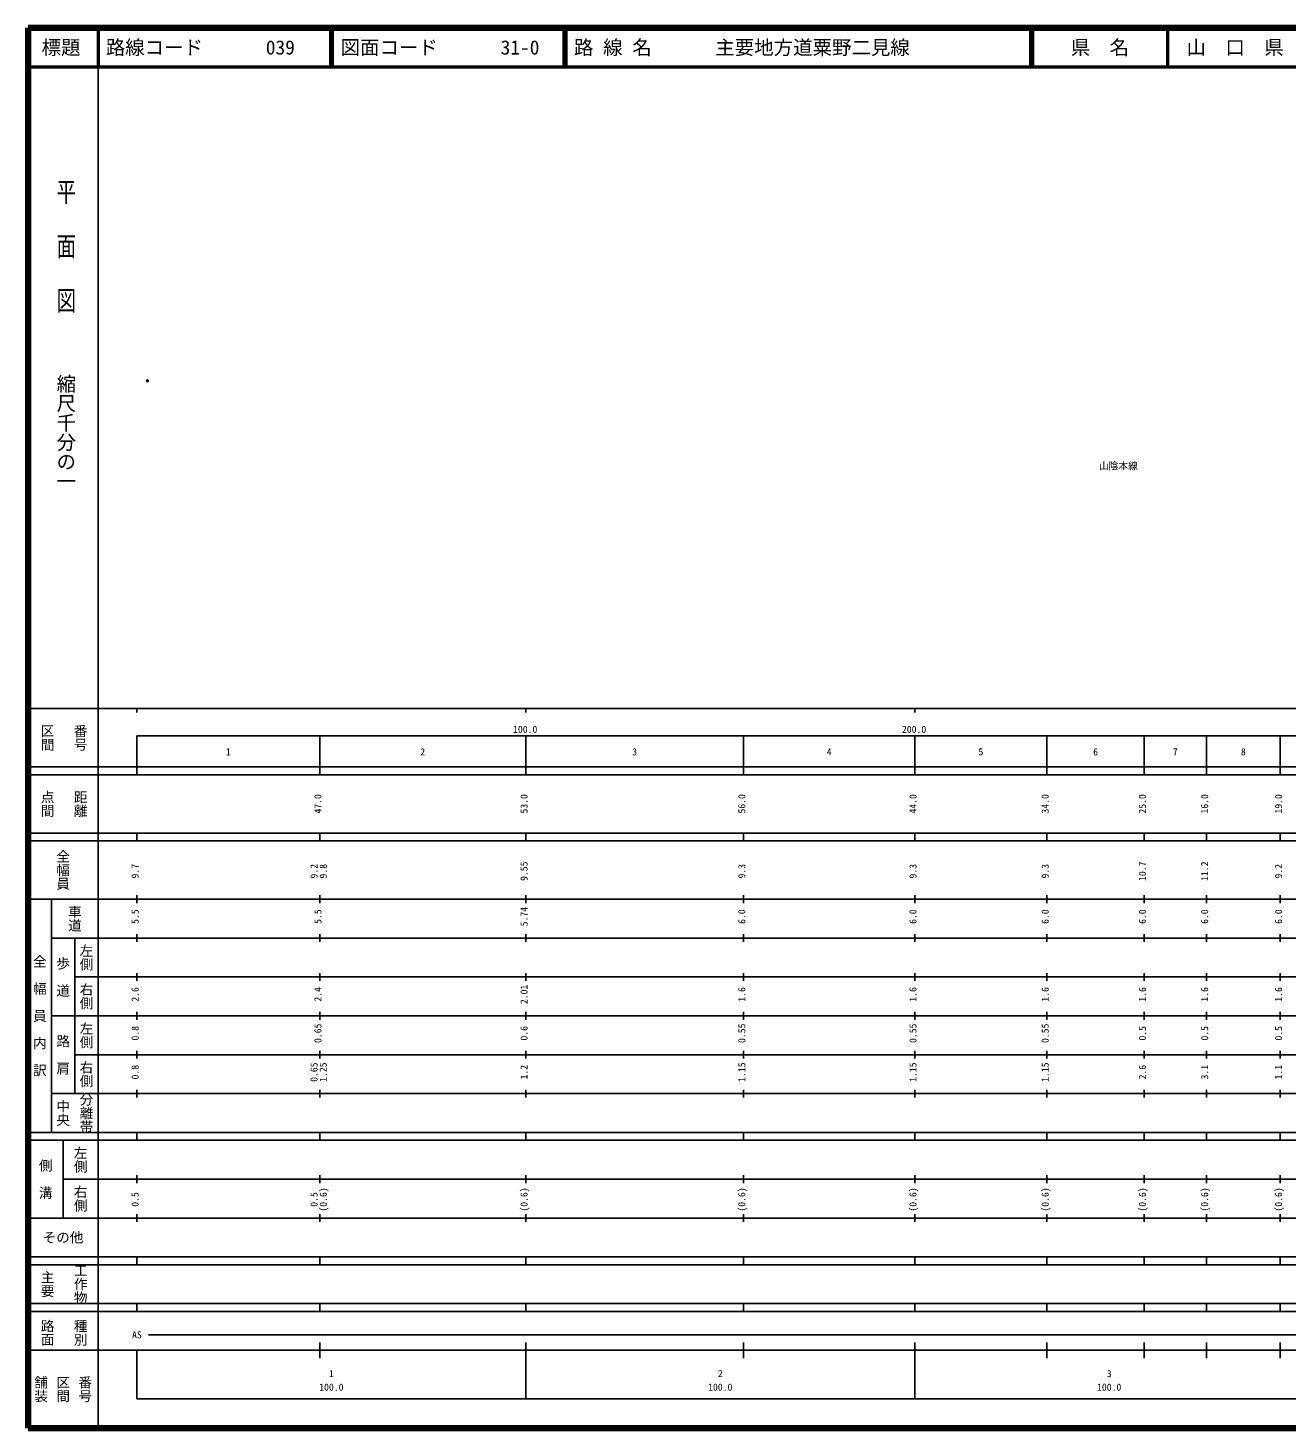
# Model space of a CAD drawing. Units: millimetres on the paper. Extents: x 40 to 680, y 20 to 380.
# Drawn here: x 40 to 363.7, y 20 to 380 of the extents above; entities that cross this region are included whole.
import ezdxf
from ezdxf.enums import TextEntityAlignment as Align

# ---------------------------------------------------------------- set-up
doc = ezdxf.new("R2010")
doc.units = ezdxf.units.MM
doc.header["$PDMODE"] = 32
doc.header["$PDSIZE"] = 0.5
for name, color, linetype in [('M-OTRS', 6, 'Continuous'), ('M-STR-HTXT', 7, 'Continuous'), ('M-TTL-TXT', 7, 'Continuous')]:
    doc.layers.add(name, color=color, linetype=linetype)
for name, color, linetype, lineweight in [('M-TTL', 2, 'Continuous', 140), ('M-TTL-BAND', 7, 'Continuous', 25), ('M-TTL-LINE', 7, 'Continuous', 50)]:
    doc.layers.add(name, color=color, linetype=linetype, lineweight=lineweight)
doc.styles.add('@ＭＳ ゴシック', font='')
doc.styles.add('ＭＳ ゴシック', font='')
doc.styles.get('@ＭＳ ゴシック').set_extended_font_data('@MS Gothic')
doc.styles.get('ＭＳ ゴシック').set_extended_font_data('MS Gothic')

msp = doc.modelspace()

# ---------------------------------------------------------------- linework, layer by layer
at = {"layer": 'M-OTRS'}
msp.add_point((70.689, 289.258), dxfattribs=at)
at = {"layer": 'M-TTL'}
for p, q in [((40, 380), (40, 20)), ((680, 380), (40, 380)), ((40, 20), (680, 20))]:
    msp.add_line(p, q, dxfattribs=at)
at = {"layer": 'M-TTL-BAND'}
for p, q in [((58, 370), (58, 20)), ((40, 205), (579, 205)), ((68, 205), (68, 204)), ((168, 205), (168, 204)), ((268, 205), (268, 204)), ((68, 198), (579, 198)), ((68, 198), (68, 188)), ((115, 188), (115, 198)), ((168, 188), (168, 198)), ((224, 188), (224, 198)), ((268, 188), (268, 198)), ((302, 188), (302, 198)), ((327, 188), (327, 198)), ((343, 188), (343, 198)), ((362, 188), (362, 198)), ((40, 190), (579, 190)), ((40, 188), (579, 188)), ((40, 173), (579, 173)), ((68, 171), (68, 173)), ((115, 171), (115, 173)), ((168, 171), (168, 173)), ((224, 171), (224, 173)), ((268, 171), (268, 173)), ((302, 171), (302, 173)), ((327, 171), (327, 173)), ((343, 171), (343, 173)), ((362, 171), (362, 173)), ((40, 171), (579, 171)), ((40, 156), (579, 156)), ((46, 96), (46, 156)), ((68, 155), (68, 157)), ((115, 155), (115, 157)), ((168, 155), (168, 157)), ((224, 155), (224, 157)), ((268, 155), (268, 157)), ((302, 155), (302, 157)), ((327, 155), (327, 157)), ((343, 155), (343, 157)), ((362, 155), (362, 157)), ((46, 146), (579, 146)), ((52, 146), (52, 106)), ((68, 145), (68, 147)), ((115, 145), (115, 147)), ((168, 145), (168, 147)), ((224, 145), (224, 147)), ((268, 145), (268, 147)), ((302, 145), (302, 147)), ((327, 145), (327, 147)), ((343, 145), (343, 147)), ((362, 145), (362, 147)), ((68, 135), (68, 137)), ((115, 135), (115, 137)), ((168, 135), (168, 137)), ((224, 135), (224, 137)), ((268, 135), (268, 137)), ((302, 135), (302, 137)), ((327, 135), (327, 137)), ((343, 135), (343, 137)), ((362, 135), (362, 137)), ((52, 136), (579, 136)), ((46, 126), (579, 126)), ((68, 125), (68, 127)), ((115, 125), (115, 127)), ((168, 125), (168, 127)), ((224, 125), (224, 127)), ((268, 125), (268, 127)), ((302, 125), (302, 127)), ((327, 125), (327, 127)), ((343, 125), (343, 127)), ((362, 125), (362, 127)), ((52, 116), (579, 116)), ((68, 115), (68, 117)), ((115, 115), (115, 117)), ((168, 115), (168, 117)), ((224, 115), (224, 117)), ((268, 115), (268, 117)), ((302, 115), (302, 117)), ((327, 115), (327, 117)), ((343, 115), (343, 117)), ((362, 115), (362, 117)), ((46, 106), (579, 106)), ((68, 105), (68, 107)), ((115, 105), (115, 107)), ((168, 105), (168, 107)), ((224, 105), (224, 107)), ((268, 105), (268, 107)), ((302, 105), (302, 107)), ((327, 105), (327, 107)), ((343, 105), (343, 107)), ((362, 105), (362, 107)), ((40, 96), (579, 96)), ((40, 94), (579, 94)), ((49, 94), (49, 74)), ((68, 94), (68, 96)), ((115, 94), (115, 96)), ((168, 94), (168, 96)), ((224, 94), (224, 96)), ((268, 94), (268, 96)), ((302, 94), (302, 96)), ((327, 94), (327, 96)), ((343, 94), (343, 96)), ((362, 94), (362, 96)), ((49, 84), (579, 84)), ((68, 83), (68, 85)), ((115, 83), (115, 85)), ((168, 83), (168, 85)), ((224, 83), (224, 85)), ((268, 83), (268, 85)), ((302, 83), (302, 85)), ((327, 83), (327, 85)), ((343, 83), (343, 85)), ((362, 83), (362, 85)), ((40, 74), (579, 74)), ((68, 73), (68, 75)), ((115, 73), (115, 75)), ((168, 73), (168, 75)), ((224, 73), (224, 75)), ((268, 73), (268, 75)), ((302, 73), (302, 75)), ((327, 73), (327, 75)), ((343, 73), (343, 75)), ((362, 73), (362, 75)), ((40, 64), (579, 64)), ((40, 62), (579, 62)), ((68, 62), (68, 64)), ((115, 62), (115, 64)), ((168, 62), (168, 64)), ((224, 62), (224, 64)), ((268, 62), (268, 64)), ((302, 62), (302, 64)), ((327, 62), (327, 64)), ((343, 62), (343, 64)), ((362, 62), (362, 64)), ((40, 52), (579, 52)), ((68, 50), (68, 52)), ((115, 50), (115, 52)), ((168, 50), (168, 52)), ((224, 50), (224, 52)), ((268, 50), (268, 52)), ((302, 50), (302, 52)), ((327, 50), (327, 52)), ((343, 50), (343, 52)), ((362, 50), (362, 52)), ((40, 50), (579, 50)), ((71, 44), (565, 44)), ((40, 40), (579, 40)), ((68, 40), (68, 27.5)), ((115, 38), (115, 42)), ((168, 27.5), (168, 42)), ((224, 38), (224, 42)), ((268, 27.5), (268, 42)), ((302, 38), (302, 42)), ((327, 38), (327, 42)), ((343, 38), (343, 42)), ((362, 38), (362, 42)), ((68, 27.5), (579, 27.5))]:
    msp.add_line(p, q, dxfattribs=at)
at = {"layer": 'M-TTL-LINE'}
for p, q in [((58, 380), (58, 370)), ((117.75, 380), (117.75, 370)), ((118.25, 380), (118.25, 370)), ((177.75, 380), (177.75, 370)), ((178.25, 380), (178.25, 370)), ((297.75, 380), (297.75, 370)), ((298.25, 380), (298.25, 370)), ((333, 380), (333, 370)), ((40, 370), (680, 370))]:
    msp.add_line(p, q, dxfattribs=at)

# ---------------------------------------------------------------- texts
at = {"layer": 'M-STR-HTXT', "style": 'ＭＳ ゴシック'}
msp.add_text('山陰本線', height=1.833, dxfattribs=at).set_placement((315.374, 265.917), align=Align.BOTTOM_LEFT)
at = {"layer": 'M-TTL-BAND', "style": '@ＭＳ ゴシック', "width": 1.4}
msp.add_text('平  面  図', height=3.666, rotation=270, dxfattribs=at).set_placement((49.777, 306.475), align=Align.MIDDLE_RIGHT)
at = {"layer": 'M-TTL-BAND', "style": '@ＭＳ ゴシック'}
msp.add_text('縮尺千分の一', height=3.666, rotation=270, dxfattribs=at).set_placement((49.777, 261.03), align=Align.MIDDLE_RIGHT)
for s, p in [('区間', (45, 197.5)), ('番号', (53.5, 197.5)), ('点間', (45, 180.5)), ('距離', (53.5, 180.5)), ('全幅員', (49, 163.5)), ('車道', (52, 151)), ('左側', (55, 141)), ('全\u3000幅\u3000員\u3000内\u3000訳', (43, 126)), ('歩\u3000道', (49, 136)), ('右側', (55, 131)), ('左側', (55, 121)), ('路\u3000肩', (49, 116)), ('右側', (55, 111)), ('分離帯', (55, 101)), ('中央', (49, 101)), ('左側', (53.5, 89)), ('側\u3000溝', (44.5, 84)), ('右側', (53.5, 79)), ('工作物', (53.5, 57)), ('主要', (45, 57)), ('路面', (45, 44.5)), ('種別', (53.5, 44.5)), ('舗装', (43.333, 30)), ('区間', (49, 30)), ('番号', (54.667, 30))]:
    msp.add_text(s, height=2.566, rotation=270, dxfattribs=at).set_placement(p, align=Align.MIDDLE_CENTER)
at = {"layer": 'M-TTL-BAND', "style": 'ＭＳ ゴシック'}
for s, p in [('100.0', (167.844, 198.195)), ('200.0', (267.844, 198.195)), ('1', (91.5, 192.405)), ('2', (141.5, 192.405)), ('3', (196, 192.405)), ('4', (246, 192.405)), ('5', (285, 192.405)), ('6', (314.5, 192.405)), ('7', (335, 192.405)), ('8', (352.5, 192.405)), ('AS', (68, 42.5)), ('1', (118, 32.523)), ('2', (218, 32.523)), ('3', (318, 32.523)), ('100.0', (118, 29.033)), ('100.0', (218, 29.033)), ('100.0', (318, 29.033))]:
    msp.add_text(s, height=1.833, dxfattribs=at).set_placement(p, align=Align.BOTTOM_CENTER)
for s, p in [('47.0', (116, 180.5)), ('53.0', (169, 180.5)), ('56.0', (225, 180.5)), ('44.0', (269, 180.5)), ('34.0', (303, 180.5)), ('25.0', (328, 180.5)), ('16.0', (344, 180.5)), ('19.0', (363, 180.5)), ('9.7', (69, 163.174)), ('9.2', (115, 163.174)), ('9.8', (117.37, 163.174)), ('9.55', (169, 163.174)), ('9.3', (225, 163.174)), ('9.3', (269, 163.174)), ('9.3', (303, 163.174)), ('10.7', (328, 163.174)), ('11.2', (344, 163.174)), ('9.2', (363, 163.174)), ('5.5', (69, 151.5)), ('5.5', (116, 151.5)), ('5.74', (169, 151.5)), ('6.0', (225, 151.5)), ('6.0', (269, 151.5)), ('6.0', (303, 151.5)), ('6.0', (328, 151.5)), ('6.0', (344, 151.5)), ('6.0', (363, 151.5)), ('2.6', (69, 131.5)), ('2.4', (116, 131.5)), ('2.01', (169, 131.5)), ('1.6', (225, 131.5)), ('1.6', (269, 131.5)), ('1.6', (303, 131.5)), ('1.6', (328, 131.5)), ('1.6', (344, 131.5)), ('1.6', (363, 131.5)), ('0.8', (69, 121.5)), ('0.65', (116, 121.5)), ('0.6', (169, 121.5)), ('0.55', (225, 121.5)), ('0.55', (269, 121.5)), ('0.55', (303, 121.5)), ('0.5', (328, 121.5)), ('0.5', (344, 121.5)), ('0.5', (363, 121.5)), ('0.8', (69, 111.5)), ('0.65', (115, 111.5)), ('1.25', (117.37, 111.5)), ('1.2', (169, 111.5)), ('1.15', (225, 111.5)), ('1.15', (269, 111.5)), ('1.15', (303, 111.5)), ('2.6', (328, 111.5)), ('3.1', (344, 111.5)), ('1.1', (363, 111.5)), ('0.5', (69, 78.764)), ('0.5', (115, 78.764)), ('(0.6)', (117.37, 78.764)), ('(0.6)', (169, 78.764)), ('(0.6)', (225, 78.764)), ('(0.6)', (269, 78.764)), ('(0.6)', (303, 78.764)), ('(0.6)', (328, 78.764)), ('(0.6)', (344, 78.764)), ('(0.6)', (363, 78.764))]:
    msp.add_text(s, height=1.833, rotation=90, dxfattribs=at).set_placement(p, align=Align.BOTTOM_CENTER)
msp.add_text('その他', height=2.566, dxfattribs=at).set_placement((49, 69), align=Align.MIDDLE_CENTER)
at = {"layer": 'M-TTL-TXT', "style": 'ＭＳ ゴシック'}
for s, p in [('標題', (48.5, 375)), ('県\u3000名', (315.625, 375)), ('山\u3000口\u3000県', (350.375, 375))]:
    msp.add_text(s, height=3.666, dxfattribs=at).set_placement(p, align=Align.MIDDLE_CENTER)
for s, p in [('路線コード', (60, 375)), ('039', (101.142, 375)), ('図面コード', (120.38, 375)), ('31-0', (161.521, 375)), ('路 線 名', (180.38, 375)), ('主要地方道粟野二見線', (216.734, 375))]:
    msp.add_text(s, height=3.666, dxfattribs=at).set_placement(p, align=Align.MIDDLE_LEFT)

doc.saveas('drawing.dxf')
